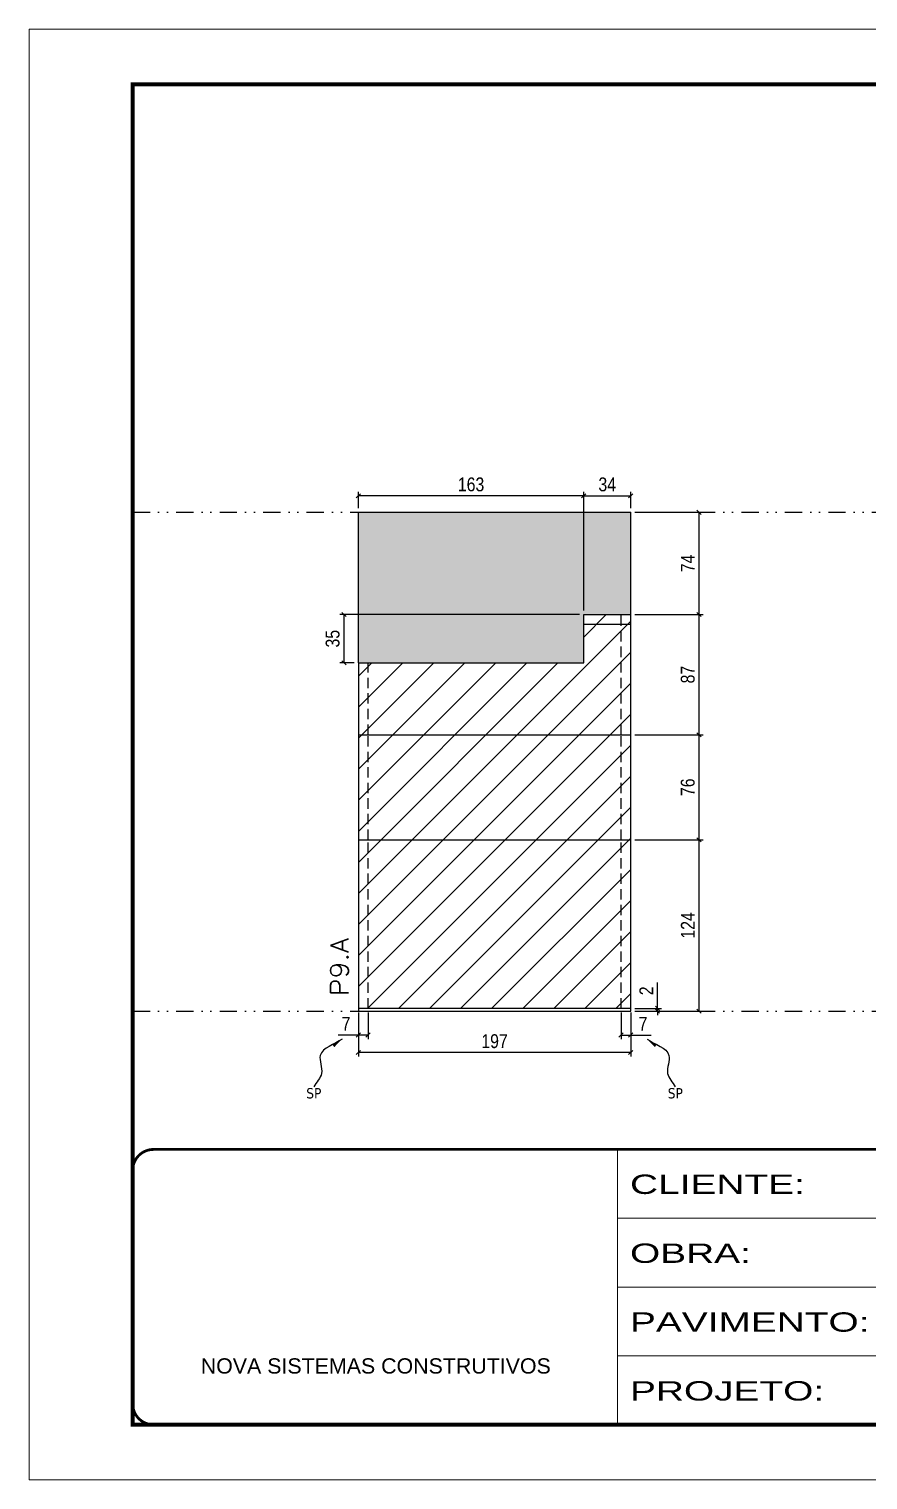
# Model space of a CAD drawing. Extents: x 14400 to 27878, y -21631 to 6985.
# Drawn here: x 14413 to 15020, y 2489 to 3539 of the extents above; entities that cross this region are included whole.
import ezdxf

# ---------------------------------------------------------------- set-up
doc = ezdxf.new("R2010")
doc.units = 0
for name, pattern in [('CONTINUO', [0]), ('DASHED', [0.75, 0.5, -0.25]), ('DIVIDE2', [0.625, 0.25, -0.125, 0, -0.125, 0, -0.125]), ('HIDDEN', [0.375, 0.25, -0.125])]:
    doc.linetypes.add(name, pattern=pattern)
for name, color, linetype in [('COTA', 241, 'Continuous'), ('Nível', 160, 'Continuous'), ('Painéis', 200, 'Continuous'), ('SARR_2.2x7', 40, 'Continuous'), ('Sarrafo de Pressão', 42, 'HIDDEN'), ('texto', 7, 'Continuous')]:
    doc.layers.add(name, color=color, linetype=linetype)
for name, color, linetype, lineweight in [('Folhas', 255, 'Continuous', 9), ('Hachura', 251, 'Continuous', 9), ('SARRAFO DE PRESSAO', 251, 'DASHED', 9), ('Texto Seção', 7, 'Continuous', 15)]:
    doc.layers.add(name, color=color, linetype=linetype, lineweight=lineweight)
doc.styles.add('ARIAL', font='arial.ttf')
doc.styles.add('COTA TECNICA', font='techl___.ttf', dxfattribs={"height": 10})
doc.styles.add('COTA TECNICA-50', font='techl___.ttf', dxfattribs={"height": 10})
doc.styles.add('REGUA-120', font='ROMANS.shx', dxfattribs={"height": 15})
doc.styles.get("Standard").update_dxf_attribs({"font": 'arial.ttf'})
doc.styles.add('Tecnologia', font='')
doc.styles.get('Tecnologia').set_extended_font_data('Forgotten Futurist')
doc.dimstyles.new('COTA PAINEL-50', dxfattribs={"dimtxt": 10, "dimasz": 3, "dimexe": 3, "dimexo": 3, "dimgap": 3, "dimtad": 1, "dimdec": 1, "dimzin": 12, "dimdsep": 46, "dimtxsty": 'COTA TECNICA-50', "dimblk1": 'OBLIQUE', "dimblk2": 'OBLIQUE', "dimsah": 1, "dimcen": 0.9, "dimclrd": 4, "dimclre": 4, "dimclrt": 240, "dimadec": 1, "dimazin": 3, "dimtfac": 1, "dimtdec": 1, "dimtmove": 0, "dimatfit": 3, "dimfxl": 1, "dimtolj": 1, "dimtzin": 12, "dimarcsym": 0})
doc.dimstyles.new('PAINEL', dxfattribs={"dimtxt": 10, "dimasz": 3, "dimexe": 3, "dimexo": 3, "dimgap": 3, "dimtad": 1, "dimdec": 1, "dimzin": 12, "dimdsep": 46, "dimtxsty": 'COTA TECNICA', "dimblk1": 'OBLIQUE', "dimblk2": 'OBLIQUE', "dimsah": 1, "dimcen": 0.9, "dimclrd": 4, "dimclre": 4, "dimclrt": 240, "dimadec": 1, "dimazin": 3, "dimtfac": 1, "dimtdec": 1, "dimtmove": 0, "dimatfit": 3, "dimfxl": 1, "dimtolj": 1, "dimtzin": 12, "dimarcsym": 0})
doc.dimstyles.get("Standard").update_dxf_attribs({"dimtxt": 0.18, "dimasz": 0.18, "dimexe": 0.18, "dimexo": 0.0625, "dimgap": 0.09, "dimtad": 0, "dimtih": 1, "dimtoh": 1, "dimdec": 4, "dimzin": 0, "dimdsep": 46, "dimtxsty": 'Standard', "dimcen": 0.09, "dimadec": 0, "dimazin": 0, "dimtfac": 1, "dimtdec": 4, "dimtofl": 0, "dimtmove": 0, "dimatfit": 3, "dimfxl": 1, "dimtolj": 1, "dimtzin": 0, "dimarcsym": 0})

# ---------------------------------------------------------------- blocks, each defined once
blk = doc.blocks.new('9999999999')
at = {"color": 30, "linetype": 'CONTINUO'}
for p, q in [((98564.6, 34230.2), (98564.6, 34429.4)), ((98564.6, 34379.6), (99584, 34379.6)), ((98564.6, 34329.8), (99488, 34329.8)), ((98564.6, 34280), (99488, 34280))]:
    blk.add_line(p, q, dxfattribs=at)
at = {"color": 30, "linetype": 'CONTINUO', "const_width": 2}
blk.add_lwpolyline([(99584, 34230.2), (99584, 34414.4, 0.414214), (99569, 34429.4), (98229, 34429.4, 0.414214), (98214, 34414.4), (98214, 34245.2, 0.414214), (98229, 34230.2), (99584, 34230.2)], format="xyb", dxfattribs=at)
at = {"layer": 'Folhas'}
blk.add_lwpolyline([(98139, 34190.2), (99624, 34190.2), (99624, 35240.2), (98139, 35240.2)], close=True, dxfattribs=at)
at = {"layer": 'Folhas', "color": 30, "const_width": 3}
blk.add_lwpolyline([(98214, 34230.2), (99584, 34230.2), (99584, 35200.2), (98214, 35200.2)], close=True, dxfattribs=at)
at = {"color": 7, "linetype": 'Continuous', "ltscale": 5, "style": 'ARIAL'}
blk.add_text('NOVA SISTEMAS CONSTRUTIVOS', height=11.059, dxfattribs=at).set_placement((98263.2, 34267.2))
at = {"layer": 'Folhas', "color": 7, "style": 'Tecnologia', "width": 1.5}
for s, p in [('CLIENTE:', (98573.7, 34397.2)), ('OBRA:', (98573.7, 34347.3)), ('PAVIMENTO:', (98573.7, 34297.5)), ('PROJETO:', (98573.7, 34247.7))]:
    blk.add_text(s, height=14, dxfattribs=at).set_placement(p)
blk = doc.blocks.new('_Oblique')
at = {"color": 0, "linetype": 'ByBlock', "lineweight": -2}
blk.add_line((-0.5, -0.5), (0.5, 0.5), dxfattribs=at)
blk = doc.blocks.new('*D2732')
at = {"layer": 'COTA', "color": 4, "lineweight": -2, "transparency": 16777216}
for p, q in [((14651.7, 2827.3), (14651.7, 2795.4)), ((14848.7, 2827.3), (14848.7, 2795.4)), ((14848.7, 2798.4), (14651.7, 2798.4))]:
    blk.add_line(p, q, dxfattribs=at)
at = {"layer": 'Defpoints', "color": 0, "transparency": 16777216}
for p in [(14651.7, 2830.3), (14848.7, 2830.3), (14651.7, 2798.4)]:
    blk.add_point(p, dxfattribs=at)
at = {"layer": 'COTA', "color": 4, "lineweight": -2, "transparency": 16777216, "xscale": 3, "yscale": 3, "zscale": 3, "rotation": 180}
blk.add_blockref('_Oblique', (14651.7, 2798.4), dxfattribs=at)
at = {"layer": 'COTA', "color": 4, "lineweight": -2, "transparency": 16777216, "xscale": 3, "yscale": 3, "zscale": 3}
blk.add_blockref('_Oblique', (14848.7, 2798.4), dxfattribs=at)
at = {"layer": 'COTA', "color": 240, "transparency": 16777216, "insert": (14750.2, 2806.5), "char_height": 10, "attachment_point": 5, "style": 'COTA TECNICA'}
blk.add_mtext('\\A1;197', dxfattribs=at)
blk = doc.blocks.new('*D2733')
at = {"layer": 'COTA', "color": 4, "lineweight": -2, "transparency": 16777216}
for p, q in [((14841.7, 2827.3), (14841.7, 2808)), ((14848.7, 2825.3), (14848.7, 2808)), ((14841.7, 2811), (14848.7, 2811)), ((14848.7, 2811), (14863.4, 2811))]:
    blk.add_line(p, q, dxfattribs=at)
at = {"layer": 'Defpoints', "color": 0, "transparency": 16777216}
for p in [(14841.7, 2830.3), (14848.7, 2828.3), (14848.7, 2811)]:
    blk.add_point(p, dxfattribs=at)
at = {"layer": 'COTA', "color": 4, "lineweight": -2, "transparency": 16777216, "xscale": 3, "yscale": 3, "zscale": 3, "rotation": 180}
blk.add_blockref('_Oblique', (14841.7, 2811), dxfattribs=at)
at = {"layer": 'COTA', "color": 4, "lineweight": -2, "transparency": 16777216, "xscale": 3, "yscale": 3, "zscale": 3}
blk.add_blockref('_Oblique', (14848.7, 2811), dxfattribs=at)
at = {"layer": 'COTA', "color": 240, "transparency": 16777216, "insert": (14857.6, 2819.1), "char_height": 10, "attachment_point": 5, "style": 'COTA TECNICA-50'}
blk.add_mtext('\\A1;7', dxfattribs=at)
blk = doc.blocks.new('*D2734')
at = {"layer": 'COTA', "color": 4, "lineweight": -2, "transparency": 16777216}
for p, q in [((14868, 2830.3), (14868, 2849.1)), ((14851.7, 2830.3), (14871, 2830.3)), ((14851.7, 2828.3), (14871, 2828.3)), ((14868, 2828.3), (14868, 2830.3)), ((14868, 2828.3), (14868, 2825.3))]:
    blk.add_line(p, q, dxfattribs=at)
at = {"layer": 'Defpoints', "color": 0, "transparency": 16777216}
for p in [(14848.7, 2830.3), (14848.7, 2828.3), (14868, 2828.3)]:
    blk.add_point(p, dxfattribs=at)
at = {"layer": 'COTA', "color": 4, "lineweight": -2, "transparency": 16777216, "xscale": 3, "yscale": 3, "zscale": 3}
for p, rotation in [((14868, 2830.3), 270), ((14868, 2828.3), 90)]:
    blk.add_blockref('_Oblique', p, dxfattribs=dict(at, rotation=rotation))
at = {"layer": 'COTA', "color": 240, "transparency": 16777216, "insert": (14860, 2843), "char_height": 10, "attachment_point": 5, "rotation": 90, "style": 'COTA TECNICA-50'}
blk.add_mtext('\\A1;2', dxfattribs=at)
blk = doc.blocks.new('*D2719')
at = {"layer": 'COTA', "color": 4, "lineweight": -2, "transparency": 16777216}
for p, q in [((14851.7, 3028.3), (14901.1, 3028.3)), ((14898.1, 2952.3), (14898.1, 3028.3)), ((14851.7, 2952.3), (14901.1, 2952.3))]:
    blk.add_line(p, q, dxfattribs=at)
at = {"layer": 'Defpoints', "color": 0, "transparency": 16777216}
for p in [(14848.7, 3028.3), (14898.1, 3028.3), (14848.7, 2952.3)]:
    blk.add_point(p, dxfattribs=at)
at = {"layer": 'COTA', "color": 4, "lineweight": -2, "transparency": 16777216, "xscale": 3, "yscale": 3, "zscale": 3}
for p, rotation in [((14898.1, 3028.3), 90), ((14898.1, 2952.3), 270)]:
    blk.add_blockref('_Oblique', p, dxfattribs=dict(at, rotation=rotation))
at = {"layer": 'COTA', "color": 240, "transparency": 16777216, "insert": (14890, 2990.3), "char_height": 10, "attachment_point": 5, "rotation": 90, "style": 'COTA TECNICA-50'}
blk.add_mtext('\\A1;76', dxfattribs=at)
blk = doc.blocks.new('*D2720')
at = {"layer": 'COTA', "color": 4, "linetype": 'ByBlock', "lineweight": -2, "transparency": 16777216}
for p, q in [((14851.7, 2952.3), (14901.1, 2952.3)), ((14898.1, 2828.3), (14898.1, 2952.3)), ((14851.7, 2828.3), (14901.1, 2828.3))]:
    blk.add_line(p, q, dxfattribs=at)
at = {"layer": 'Defpoints', "color": 0, "linetype": 'ByBlock', "transparency": 16777216}
for p in [(14848.7, 2952.3), (14898.1, 2952.3), (14848.7, 2828.3)]:
    blk.add_point(p, dxfattribs=at)
at = {"layer": 'COTA', "color": 4, "linetype": 'ByBlock', "lineweight": -2, "transparency": 16777216, "xscale": 3, "yscale": 3, "zscale": 3}
for p, rotation in [((14898.1, 2952.3), 90), ((14898.1, 2828.3), 270)]:
    blk.add_blockref('_Oblique', p, dxfattribs=dict(at, rotation=rotation))
at = {"layer": 'COTA', "color": 240, "linetype": 'ByBlock', "transparency": 16777216, "insert": (14890, 2890.3), "char_height": 10, "attachment_point": 5, "rotation": 90, "style": 'COTA TECNICA'}
blk.add_mtext('\\A1;124', dxfattribs=at)
blk = doc.blocks.new('*D2721')
at = {"layer": 'COTA', "color": 4, "lineweight": -2, "transparency": 16777216}
for p, q in [((14851.7, 3189.3), (14901.1, 3189.3)), ((14898.1, 3115.3), (14898.1, 3189.3)), ((14851.7, 3115.3), (14901.1, 3115.3))]:
    blk.add_line(p, q, dxfattribs=at)
at = {"layer": 'Defpoints', "color": 0, "transparency": 16777216}
for p in [(14848.7, 3189.3), (14898.1, 3189.3), (14848.7, 3115.3)]:
    blk.add_point(p, dxfattribs=at)
at = {"layer": 'COTA', "color": 4, "lineweight": -2, "transparency": 16777216, "xscale": 3, "yscale": 3, "zscale": 3}
for p, rotation in [((14898.1, 3189.3), 90), ((14898.1, 3115.3), 270)]:
    blk.add_blockref('_Oblique', p, dxfattribs=dict(at, rotation=rotation))
at = {"layer": 'COTA', "color": 240, "transparency": 16777216, "insert": (14890, 3152.3), "char_height": 10, "attachment_point": 5, "rotation": 90, "style": 'COTA TECNICA'}
blk.add_mtext('\\A1;74', dxfattribs=at)
blk = doc.blocks.new('*D2730')
at = {"layer": 'COTA', "color": 4, "lineweight": -2, "transparency": 16777216}
for p, q in [((14651.7, 2825.3), (14651.7, 2808)), ((14658.7, 2827.3), (14658.7, 2808)), ((14651.7, 2811), (14637, 2811)), ((14658.7, 2811), (14651.7, 2811))]:
    blk.add_line(p, q, dxfattribs=at)
at = {"layer": 'Defpoints', "color": 0, "transparency": 16777216}
for p in [(14651.7, 2828.3), (14658.7, 2830.3), (14651.7, 2811)]:
    blk.add_point(p, dxfattribs=at)
at = {"layer": 'COTA', "color": 4, "lineweight": -2, "transparency": 16777216, "xscale": 3, "yscale": 3, "zscale": 3, "rotation": 180}
blk.add_blockref('_Oblique', (14651.7, 2811), dxfattribs=at)
at = {"layer": 'COTA', "color": 4, "lineweight": -2, "transparency": 16777216, "xscale": 3, "yscale": 3, "zscale": 3}
blk.add_blockref('_Oblique', (14658.7, 2811), dxfattribs=at)
at = {"layer": 'COTA', "color": 240, "transparency": 16777216, "insert": (14642.8, 2819.1), "char_height": 10, "attachment_point": 5, "style": 'COTA TECNICA-50'}
blk.add_mtext('\\A1;7', dxfattribs=at)
blk = doc.blocks.new('*D2745')
at = {"layer": 'COTA', "color": 4, "lineweight": -2, "transparency": 16777216}
for p, q in [((14851.7, 3115.3), (14901.1, 3115.3)), ((14898.1, 3028.3), (14898.1, 3115.3)), ((14851.7, 3028.3), (14901.1, 3028.3))]:
    blk.add_line(p, q, dxfattribs=at)
at = {"layer": 'Defpoints', "color": 0, "transparency": 16777216}
for p in [(14848.7, 3115.3), (14898.1, 3115.3), (14848.7, 3028.3)]:
    blk.add_point(p, dxfattribs=at)
at = {"layer": 'COTA', "color": 4, "lineweight": -2, "transparency": 16777216, "xscale": 3, "yscale": 3, "zscale": 3}
for p, rotation in [((14898.1, 3115.3), 90), ((14898.1, 3028.3), 270)]:
    blk.add_blockref('_Oblique', p, dxfattribs=dict(at, rotation=rotation))
at = {"layer": 'COTA', "color": 240, "transparency": 16777216, "insert": (14890, 3071.8), "char_height": 10, "attachment_point": 5, "rotation": 90, "style": 'COTA TECNICA'}
blk.add_mtext('\\A1;87', dxfattribs=at)
blk = doc.blocks.new('*D2746')
at = {"layer": 'COTA', "color": 4, "lineweight": -2, "transparency": 16777216}
for p, q in [((14811.7, 3115.3), (14638.3, 3115.3)), ((14641.3, 3080.3), (14641.3, 3115.3)), ((14648.7, 3080.3), (14638.3, 3080.3))]:
    blk.add_line(p, q, dxfattribs=at)
at = {"layer": 'Defpoints', "color": 0, "transparency": 16777216}
for p in [(14641.3, 3115.3), (14814.7, 3115.3), (14651.7, 3080.3)]:
    blk.add_point(p, dxfattribs=at)
at = {"layer": 'COTA', "color": 4, "lineweight": -2, "transparency": 16777216, "xscale": 3, "yscale": 3, "zscale": 3}
for p, rotation in [((14641.3, 3115.3), 90), ((14641.3, 3080.3), 270)]:
    blk.add_blockref('_Oblique', p, dxfattribs=dict(at, rotation=rotation))
at = {"layer": 'COTA', "color": 240, "transparency": 16777216, "insert": (14633.1, 3097.8), "char_height": 10, "attachment_point": 5, "rotation": 90, "style": 'COTA TECNICA'}
blk.add_mtext('\\A1;35', dxfattribs=at)
blk = doc.blocks.new('*D2747')
at = {"layer": 'COTA', "color": 4, "lineweight": -2, "transparency": 16777216}
for p, q in [((14814.7, 3118.3), (14814.7, 3204.2)), ((14848.7, 3192.3), (14848.7, 3204.2)), ((14814.7, 3201.2), (14848.7, 3201.2))]:
    blk.add_line(p, q, dxfattribs=at)
at = {"layer": 'Defpoints', "color": 0, "transparency": 16777216}
for p in [(14848.7, 3201.2), (14848.7, 3189.3), (14814.7, 3115.3)]:
    blk.add_point(p, dxfattribs=at)
at = {"layer": 'COTA', "color": 4, "lineweight": -2, "transparency": 16777216, "xscale": 3, "yscale": 3, "zscale": 3, "rotation": 180}
blk.add_blockref('_Oblique', (14814.7, 3201.2), dxfattribs=at)
at = {"layer": 'COTA', "color": 4, "lineweight": -2, "transparency": 16777216, "xscale": 3, "yscale": 3, "zscale": 3}
blk.add_blockref('_Oblique', (14848.7, 3201.2), dxfattribs=at)
at = {"layer": 'COTA', "color": 240, "transparency": 16777216, "insert": (14831.7, 3209.4), "char_height": 10, "attachment_point": 5, "style": 'COTA TECNICA'}
blk.add_mtext('\\A1;34', dxfattribs=at)
blk = doc.blocks.new('*D2758')
at = {"layer": 'COTA', "color": 4, "lineweight": -2, "transparency": 16777216}
for p, q in [((14651.7, 3192.3), (14651.7, 3204.2)), ((14814.7, 3118.3), (14814.7, 3204.2)), ((14814.7, 3201.2), (14651.7, 3201.2))]:
    blk.add_line(p, q, dxfattribs=at)
at = {"layer": 'Defpoints', "color": 0, "transparency": 16777216}
for p in [(14651.7, 3201.2), (14651.7, 3189.3), (14814.7, 3115.3)]:
    blk.add_point(p, dxfattribs=at)
at = {"layer": 'COTA', "color": 4, "lineweight": -2, "transparency": 16777216, "xscale": 3, "yscale": 3, "zscale": 3, "rotation": 180}
blk.add_blockref('_Oblique', (14651.7, 3201.2), dxfattribs=at)
at = {"layer": 'COTA', "color": 4, "lineweight": -2, "transparency": 16777216, "xscale": 3, "yscale": 3, "zscale": 3}
blk.add_blockref('_Oblique', (14814.7, 3201.2), dxfattribs=at)
at = {"layer": 'COTA', "color": 240, "transparency": 16777216, "insert": (14733.2, 3209.4), "char_height": 10, "attachment_point": 5, "style": 'COTA TECNICA'}
blk.add_mtext('\\A1;163', dxfattribs=at)

msp = doc.modelspace()

# ---------------------------------------------------------------- hatches: boundary and pattern name
at = {"layer": 'COTA'}
h = msp.add_hatch(dxfattribs=at)
h.set_pattern_fill('AR-CONC', color=256, scale=0.03)
h.set_pattern_definition([(50, (-25.9355, 0), (5.4655401, -0.4781726), [0.5715, -6.2865]), (355, (-25.9355, 0), (-1.0573026, 5.7317054), [0.4572, -5.0292175]), (100.451445, (-25.48, -0.04), (4.4082374, 5.2535326), [0.4857003, -5.3427073]), (46.1842, (-25.9355, 1.524), (8.1323712, -1.2612698), [0.85725, -9.42975]), (96.63556, (-25.258, 1.419), (7.122124, 7.4227837), [0.7285507, -8.0140682]), (351.18415, (-25.9355, 1.524), (7.122124, 7.4227837), [0.685799, -7.543792]), (21, (-25.1735, 1.143), (4.5484317, -3.067956), [0.5715, -6.2865]), (326, (-25.1735, 1.143), (1.8540609, 5.525639), [0.4572, -5.0292]), (71.451445, (-24.7944, 0.8873), (6.4024926, 2.457683), [0.4857003, -5.3426981]), (37.5, (-25.9355, 0), (0.0926581, 2.53665117), [0, -4.96824, 0, -5.1054, 0, -5.04825]), (7.5, (-25.9355, 0), (2.00458988, 3.00541724), [0, -2.91084, 0, -4.85394, 0, -1.92405]), (327.5, (-27.6347, 0), (4.06771786, -0.17186232), [0, -1.905, 0, -5.9436, 0, -7.8867]), (317.5, (-28.3967, 0), (4.4438754, 0.7627947), [0, -2.4765, 0, -3.94716, 0, -5.6007])])
h.paths.add_polyline_path([(14848.7, 3189.29), (14651.7, 3189.29), (14651.7, 3080.29), (14814.7, 3080.29), (14814.7, 3115.29), (14848.7, 3115.29)])
at = {"layer": 'Hachura'}
h = msp.add_hatch(dxfattribs=at)
h.set_pattern_fill('ANSI31', color=256, scale=5)
h.set_pattern_definition([(45, (-25.935, 0), (-11.22532, 11.22532), [])])
h.paths.add_polyline_path([(14848.7, 3115.29), (14814.7, 3115.29), (14814.7, 3080.29), (14651.7, 3080.29), (14651.7, 3028.29), (14848.7, 3028.29)])
h.paths.add_polyline_path([(14848.7, 3028.29), (14651.7, 3028.29), (14651.7, 2952.29), (14848.7, 2952.29)])
h.paths.add_polyline_path([(14848.7, 2952.29), (14651.7, 2952.29), (14651.7, 2830.29), (14848.7, 2830.29)])

# ---------------------------------------------------------------- linework, layer by layer
at = {"layer": 'COTA'}
for p, q in [((14651.7, 3080.29), (14651.7, 3189.29)), ((14651.7, 3189.29), (14848.7, 3189.29)), ((14848.7, 3115.29), (14848.7, 3189.29))]:
    msp.add_line(p, q, dxfattribs=at)
at = {"layer": 'Nível', "color": 4, "linetype": 'DIVIDE2', "ltscale": 50}
for p, q in [((14488.47, 3189.29), (15858.47, 3189.29)), ((14488.47, 2828.29), (15858.47, 2828.29))]:
    msp.add_line(p, q, dxfattribs=at)
at = {"layer": 'Painéis'}
for p, q in [((14814.7, 3115.29), (14848.7, 3115.29)), ((14814.7, 3080.29), (14814.7, 3115.29)), ((14848.7, 2830.29), (14848.7, 3115.29)), ((14651.7, 3080.29), (14651.7, 2830.29)), ((14651.7, 3080.29), (14814.7, 3080.29)), ((14651.7, 3028.29), (14848.7, 3028.29)), ((14651.7, 2952.29), (14848.7, 2952.29))]:
    msp.add_line(p, q, dxfattribs=at)
msp.add_lwpolyline([(14848.7, 2830.29), (14651.7, 2830.29), (14651.7, 2828.29), (14848.7, 2828.29)], close=True, dxfattribs=at)
at = {"layer": 'SARR_2.2x7'}
msp.add_line((14814.7, 3108.29), (14848.7, 3108.29), dxfattribs=at)
at = {"layer": 'Sarrafo de Pressão', "ltscale": 30}
for p, q in [((14841.7, 3028.29), (14841.7, 3115.29)), ((14658.7, 3028.29), (14658.7, 3080.29)), ((14658.7, 2952.29), (14658.7, 3028.29)), ((14841.7, 2952.29), (14841.7, 3028.29)), ((14658.7, 2830.29), (14658.7, 2952.29)), ((14841.7, 2830.29), (14841.7, 2952.29))]:
    msp.add_line(p, q, dxfattribs=at)

# ---------------------------------------------------------------- block references
at = {"layer": 'SARRAFO DE PRESSAO', "color": 6, "linetype": 'ByBlock'}
msp.add_blockref('9999999999', (-83725.51, -31701.2), dxfattribs=at)

# ---------------------------------------------------------------- texts
at = {"layer": 'texto', "color": 0, "char_height": 7.5, "attachment_point": 5}
for insert in [(14619.46, 2768.79), (14880.95, 2768.79)]:
    msp.add_mtext('{\\fTahoma|b0|i0|c0|p34;\\C4;SP}', dxfattribs=dict(at, insert=insert))
at = {"layer": 'Texto Seção', "style": 'REGUA-120', "width": 1.1}
msp.add_text('P9.A', height=13, rotation=90, dxfattribs=at).set_placement((14644.46, 2839.05))

# ---------------------------------------------------------------- dimensions: what is measured, and where the dimension line sits
at = {"layer": 'COTA'}
for base, p1, p2, dimstyle, picture, middle in [((14651.7, 3201.21), (14814.7, 3115.29), (14651.7, 3189.29), 'PAINEL', '*D2758', (14733.2, 3209.43)), ((14848.7, 3201.21), (14814.7, 3115.29), (14848.7, 3189.29), 'PAINEL', '*D2747', (14831.7, 3209.43)), ((14848.7, 2811.04), (14841.7, 2830.29), (14848.7, 2828.29), 'COTA PAINEL-50', '*D2733', (14857.57, 2819.12))]:
    dim = msp.add_linear_dim(base=base, p1=p1, p2=p2, dimstyle=dimstyle, dxfattribs=at)
    dim.commit()
    dim.dimension.update_dxf_attribs({"geometry": picture, "text_midpoint": middle})
for base, p1, p2, angle, dimstyle, picture, middle in [((14898.07, 3189.29), (14848.7, 3115.29), (14848.7, 3189.29), 90, 'PAINEL', '*D2721', (14890, 3152.29)), ((14641.3, 3115.29), (14651.7, 3080.29), (14814.7, 3115.29), 90, 'PAINEL', '*D2746', (14633.08, 3097.79)), ((14898.07, 3115.29), (14848.7, 3028.29), (14848.7, 3115.29), 90, 'PAINEL', '*D2745', (14889.98, 3071.79)), ((14898.07, 3028.29), (14848.7, 2952.29), (14848.7, 3028.29), 90, 'COTA PAINEL-50', '*D2719', (14889.97, 2990.29)), ((14651.7, 2811.04), (14658.7, 2830.29), (14651.7, 2828.29), 180, 'COTA PAINEL-50', '*D2730', (14642.84, 2819.12))]:
    dim = msp.add_linear_dim(base=base, p1=p1, p2=p2, angle=angle, dimstyle=dimstyle, dxfattribs=at)
    dim.commit()
    dim.dimension.update_dxf_attribs({"geometry": picture, "text_midpoint": middle})
at = {"layer": 'COTA', "linetype": 'ByBlock'}
dim = msp.add_aligned_dim(p1=(14848.7, 2828.29), p2=(14848.7, 2952.29), distance=-49.37, dimstyle='PAINEL', dxfattribs=at)
dim.commit()
dim.dimension.update_dxf_attribs({"geometry": '*D2720', "text_midpoint": (14890, 2890.29)})
at = {"layer": 'COTA'}
dim = msp.add_linear_dim(base=(14867.96, 2828.29), p1=(14848.7, 2830.29), p2=(14848.7, 2828.29), angle=90, dimstyle='COTA PAINEL-50', dxfattribs=at)
dim.commit()
dim.dimension.update_dxf_attribs({"geometry": '*D2734', "text_midpoint": (14867.96, 2843.03), "dimtype": 160})
dim = msp.add_linear_dim(base=(14651.7, 2798.39), p1=(14848.7, 2830.29), p2=(14651.7, 2830.29), angle=180, dimstyle='PAINEL', override={"dimarcsym": 2}, dxfattribs=at)
dim.commit()
dim.dimension.update_dxf_attribs({"geometry": '*D2732', "text_midpoint": (14750.2, 2806.49)})

# ---------------------------------------------------------------- leaders
at = {"layer": 'COTA', "path_type": 1}
for points in [[(14639.88, 2808.1), (14624.09, 2796.27), (14625.02, 2783.26), (14619.46, 2773.48)], [(14860.53, 2808.1), (14876.32, 2796.27), (14875.39, 2783.26), (14880.95, 2773.48)]]:
    msp.add_leader(points, dimstyle='Standard', override={"dimasz": 8}, dxfattribs=at)

doc.saveas('drawing.dxf')
